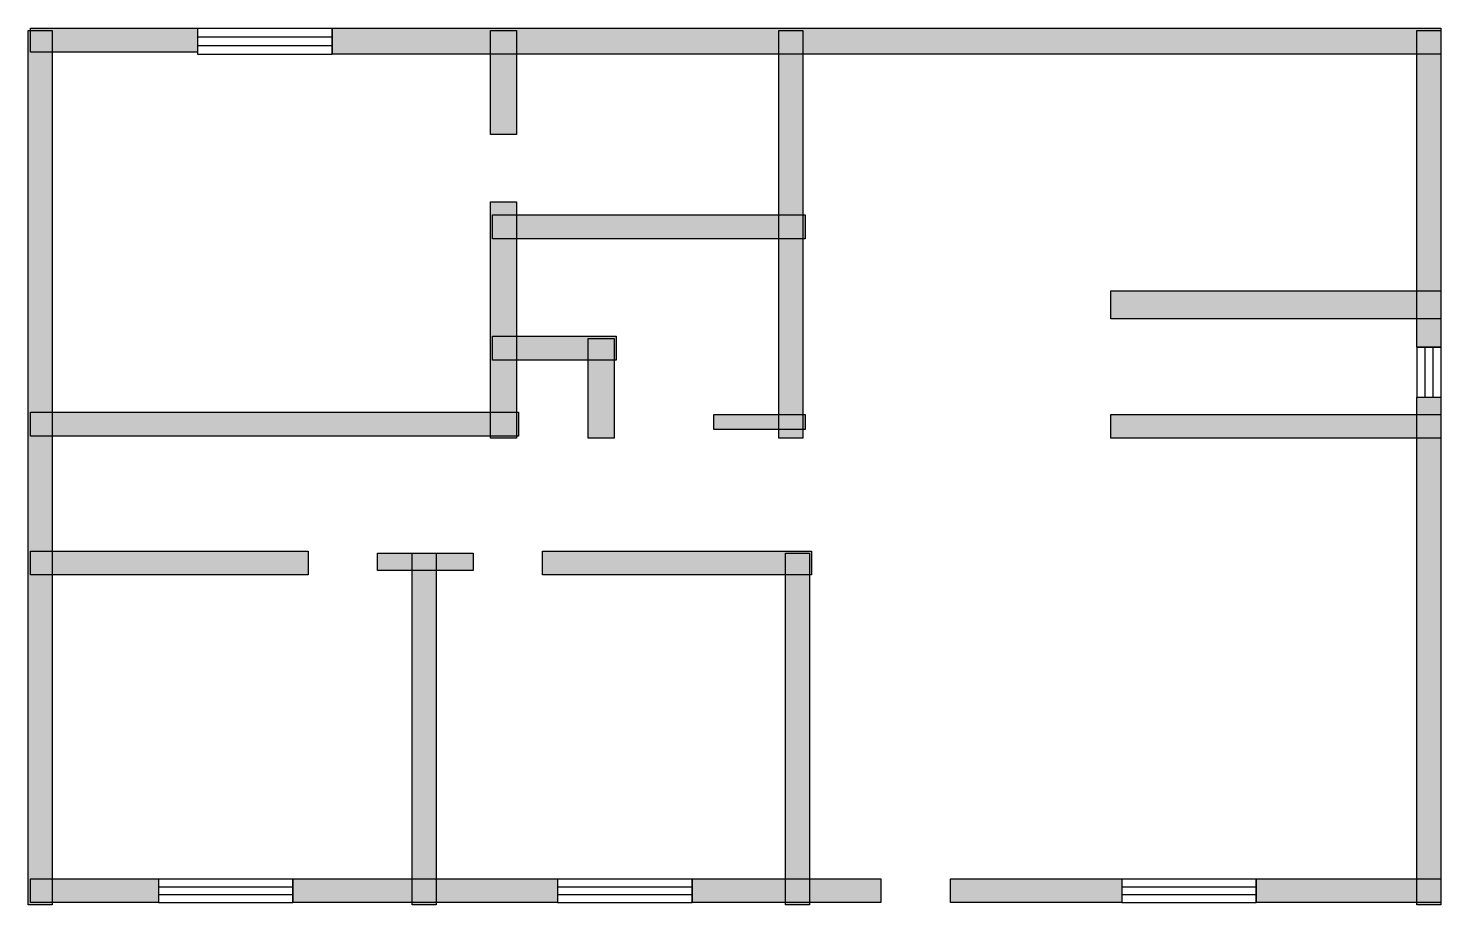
# Model space of a CAD drawing. Header units: millimetres. Extents: x 18 to 5746, y 44 to 3599.
import ezdxf

# ---------------------------------------------------------------- set-up
doc = ezdxf.new("R2010")
doc.units = ezdxf.units.MM
doc.layers.add('WALL', color=7, linetype='Continuous')
doc.layers.add('WINDOW', color=5, linetype='Continuous')

msp = doc.modelspace()

# ---------------------------------------------------------------- hatches: boundary and pattern name
at = {"layer": 'WALL'}
h = msp.add_hatch(color=256, dxfattribs=at)
h.dxf.hatch_style = 1
h.paths.add_polyline_path([(17.6, 3590.4), (114.4, 3590.4), (114.4, 44), (17.6, 44)])
h = msp.add_hatch(color=256, dxfattribs=at)
h.dxf.hatch_style = 1
h.paths.add_polyline_path([(26.4, 3599.2), (704, 3599.2), (704, 3502.4), (26.4, 3502.4)])
h = msp.add_hatch(color=256, dxfattribs=at)
h.dxf.hatch_style = 1
h.paths.add_polyline_path([(1249.6, 3599.2), (5746.4, 3599.2), (5746.4, 3493.6), (1249.6, 3493.6)])
h = msp.add_hatch(color=256, dxfattribs=at)
h.dxf.hatch_style = 1
h.paths.add_polyline_path([(1892, 3590.4), (1997.6, 3590.4), (1997.6, 3168), (1892, 3168)])
h = msp.add_hatch(color=256, dxfattribs=at)
h.dxf.hatch_style = 1
h.paths.add_polyline_path([(3062.4, 3590.4), (3159.2, 3590.4), (3159.2, 1936), (3062.4, 1936)])
h = msp.add_hatch(color=256, dxfattribs=at)
h.dxf.hatch_style = 1
h.paths.add_polyline_path([(5649.6, 3590.4), (5746.4, 3590.4), (5746.4, 2305.6), (5649.6, 2305.6)])
h = msp.add_hatch(color=256, dxfattribs=at)
h.dxf.hatch_style = 1
h.paths.add_polyline_path([(1892, 2895.2), (1997.6, 2895.2), (1997.6, 1936), (1892, 1936)])
h = msp.add_hatch(color=256, dxfattribs=at)
h.dxf.hatch_style = 1
h.paths.add_polyline_path([(1900.8, 2842.4), (3168, 2842.4), (3168, 2745.6), (1900.8, 2745.6)])
h = msp.add_hatch(color=256, dxfattribs=at)
h.dxf.hatch_style = 1
h.paths.add_polyline_path([(4408.8, 2534.4), (5746.4, 2534.4), (5746.4, 2420), (4408.8, 2420)])
h = msp.add_hatch(color=256, dxfattribs=at)
h.dxf.hatch_style = 1
h.paths.add_polyline_path([(1900.8, 2349.6), (2402.4, 2349.6), (2402.4, 2252.8), (1900.8, 2252.8)])
h = msp.add_hatch(color=256, dxfattribs=at)
h.dxf.hatch_style = 1
h.paths.add_polyline_path([(2288, 2340.8), (2393.6, 2340.8), (2393.6, 1936), (2288, 1936)])
h = msp.add_hatch(color=256, dxfattribs=at)
h.dxf.hatch_style = 1
h.paths.add_polyline_path([(5649.6, 2103.2), (5746.4, 2103.2), (5746.4, 44), (5649.6, 44)])
h = msp.add_hatch(color=256, dxfattribs=at)
h.dxf.hatch_style = 1
h.paths.add_polyline_path([(26.4, 2041.6), (2006.4, 2041.6), (2006.4, 1944.8), (26.4, 1944.8)])
h = msp.add_hatch(color=256, dxfattribs=at)
h.dxf.hatch_style = 1
h.paths.add_polyline_path([(2798.4, 2032.8), (3168, 2032.8), (3168, 1971.2), (2798.4, 1971.2)])
h = msp.add_hatch(color=256, dxfattribs=at)
h.dxf.hatch_style = 1
h.paths.add_polyline_path([(4408.8, 2032.8), (5746.4, 2032.8), (5746.4, 1936), (4408.8, 1936)])
h = msp.add_hatch(color=256, dxfattribs=at)
h.dxf.hatch_style = 1
h.paths.add_polyline_path([(26.4, 1478.4), (1152.8, 1478.4), (1152.8, 1381.6), (26.4, 1381.6)])
h = msp.add_hatch(color=256, dxfattribs=at)
h.dxf.hatch_style = 1
h.paths.add_polyline_path([(1434.4, 1469.6), (1821.6, 1469.6), (1821.6, 1399.2), (1434.4, 1399.2)])
h = msp.add_hatch(color=256, dxfattribs=at)
h.dxf.hatch_style = 1
h.paths.add_polyline_path([(1575.2, 1469.6), (1672, 1469.6), (1672, 44), (1575.2, 44)])
h = msp.add_hatch(color=256, dxfattribs=at)
h.dxf.hatch_style = 1
h.paths.add_polyline_path([(2103.2, 1478.4), (3194.4, 1478.4), (3194.4, 1381.6), (2103.2, 1381.6)])
h = msp.add_hatch(color=256, dxfattribs=at)
h.dxf.hatch_style = 1
h.paths.add_polyline_path([(3088.8, 1469.6), (3185.6, 1469.6), (3185.6, 44), (3088.8, 44)])
h = msp.add_hatch(color=256, dxfattribs=at)
h.dxf.hatch_style = 1
h.paths.add_polyline_path([(26.4, 149.6), (545.6, 149.6), (545.6, 52.8), (26.4, 52.8)])
h = msp.add_hatch(color=256, dxfattribs=at)
h.dxf.hatch_style = 1
h.paths.add_polyline_path([(1091.2, 149.6), (2164.8, 149.6), (2164.8, 52.8), (1091.2, 52.8)])
h = msp.add_hatch(color=256, dxfattribs=at)
h.dxf.hatch_style = 1
h.paths.add_polyline_path([(2710.4, 149.6), (3476, 149.6), (3476, 52.8), (2710.4, 52.8)])
h = msp.add_hatch(color=256, dxfattribs=at)
h.dxf.hatch_style = 1
h.paths.add_polyline_path([(3757.6, 149.6), (4452.8, 149.6), (4452.8, 52.8), (3757.6, 52.8)])
h = msp.add_hatch(color=256, dxfattribs=at)
h.dxf.hatch_style = 1
h.paths.add_polyline_path([(4998.4, 149.6), (5746.4, 149.6), (5746.4, 52.8), (4998.4, 52.8)])

# ---------------------------------------------------------------- linework, layer by layer
for points in [[(17.6, 3590.4), (114.4, 3590.4), (114.4, 44), (17.6, 44)], [(26.4, 3599.2), (704, 3599.2), (704, 3502.4), (26.4, 3502.4)], [(1249.6, 3599.2), (5746.4, 3599.2), (5746.4, 3493.6), (1249.6, 3493.6)], [(1892, 3590.4), (1997.6, 3590.4), (1997.6, 3168), (1892, 3168)], [(3062.4, 3590.4), (3159.2, 3590.4), (3159.2, 1936), (3062.4, 1936)], [(5649.6, 3590.4), (5746.4, 3590.4), (5746.4, 2305.6), (5649.6, 2305.6)], [(1892, 2895.2), (1997.6, 2895.2), (1997.6, 1936), (1892, 1936)], [(1900.8, 2842.4), (3168, 2842.4), (3168, 2745.6), (1900.8, 2745.6)], [(4408.8, 2534.4), (5746.4, 2534.4), (5746.4, 2420), (4408.8, 2420)], [(1900.8, 2349.6), (2402.4, 2349.6), (2402.4, 2252.8), (1900.8, 2252.8)], [(2288, 2340.8), (2393.6, 2340.8), (2393.6, 1936), (2288, 1936)], [(5649.6, 2103.2), (5746.4, 2103.2), (5746.4, 44), (5649.6, 44)], [(26.4, 2041.6), (2006.4, 2041.6), (2006.4, 1944.8), (26.4, 1944.8)], [(2798.4, 2032.8), (3168, 2032.8), (3168, 1971.2), (2798.4, 1971.2)], [(4408.8, 2032.8), (5746.4, 2032.8), (5746.4, 1936), (4408.8, 1936)], [(26.4, 1478.4), (1152.8, 1478.4), (1152.8, 1381.6), (26.4, 1381.6)], [(1434.4, 1469.6), (1821.6, 1469.6), (1821.6, 1399.2), (1434.4, 1399.2)], [(1575.2, 1469.6), (1672, 1469.6), (1672, 44), (1575.2, 44)], [(2103.2, 1478.4), (3194.4, 1478.4), (3194.4, 1381.6), (2103.2, 1381.6)], [(3088.8, 1469.6), (3185.6, 1469.6), (3185.6, 44), (3088.8, 44)], [(26.4, 149.6), (545.6, 149.6), (545.6, 52.8), (26.4, 52.8)], [(1091.2, 149.6), (2164.8, 149.6), (2164.8, 52.8), (1091.2, 52.8)], [(2710.4, 149.6), (3476, 149.6), (3476, 52.8), (2710.4, 52.8)], [(3757.6, 149.6), (4452.8, 149.6), (4452.8, 52.8), (3757.6, 52.8)], [(4998.4, 149.6), (5746.4, 149.6), (5746.4, 52.8), (4998.4, 52.8)]]:
    msp.add_lwpolyline(points, close=True, dxfattribs=at)
at = {"layer": 'WINDOW'}
for p, q in [((704, 3599.2), (1249.6, 3599.2)), ((704, 3599.2), (704, 3493.6)), ((704, 3564), (1249.6, 3564)), ((1249.6, 3599.2), (1249.6, 3493.6)), ((704, 3528.8), (1249.6, 3528.8)), ((704, 3493.6), (1249.6, 3493.6)), ((5649.6, 2305.6), (5649.6, 2103.2)), ((5649.6, 2305.6), (5746.4, 2305.6)), ((5681.9, 2305.6), (5681.9, 2103.2)), ((5714.1, 2305.6), (5714.1, 2103.2)), ((5746.4, 2305.6), (5746.4, 2103.2)), ((5649.6, 2103.2), (5746.4, 2103.2)), ((545.6, 149.6), (1091.2, 149.6)), ((545.6, 149.6), (545.6, 52.8)), ((545.6, 117.3), (1091.2, 117.3)), ((1091.2, 149.6), (1091.2, 52.8)), ((2164.8, 149.6), (2710.4, 149.6)), ((2164.8, 149.6), (2164.8, 52.8)), ((2164.8, 117.3), (2710.4, 117.3)), ((2710.4, 149.6), (2710.4, 52.8)), ((4452.8, 149.6), (4998.4, 149.6)), ((4452.8, 149.6), (4452.8, 52.8)), ((4452.8, 117.3), (4998.4, 117.3)), ((4998.4, 149.6), (4998.4, 52.8)), ((545.6, 85.1), (1091.2, 85.1)), ((2164.8, 85.1), (2710.4, 85.1)), ((4452.8, 85.1), (4998.4, 85.1)), ((545.6, 52.8), (1091.2, 52.8)), ((2164.8, 52.8), (2710.4, 52.8)), ((4452.8, 52.8), (4998.4, 52.8))]:
    msp.add_line(p, q, dxfattribs=at)

doc.saveas('drawing.dxf')
